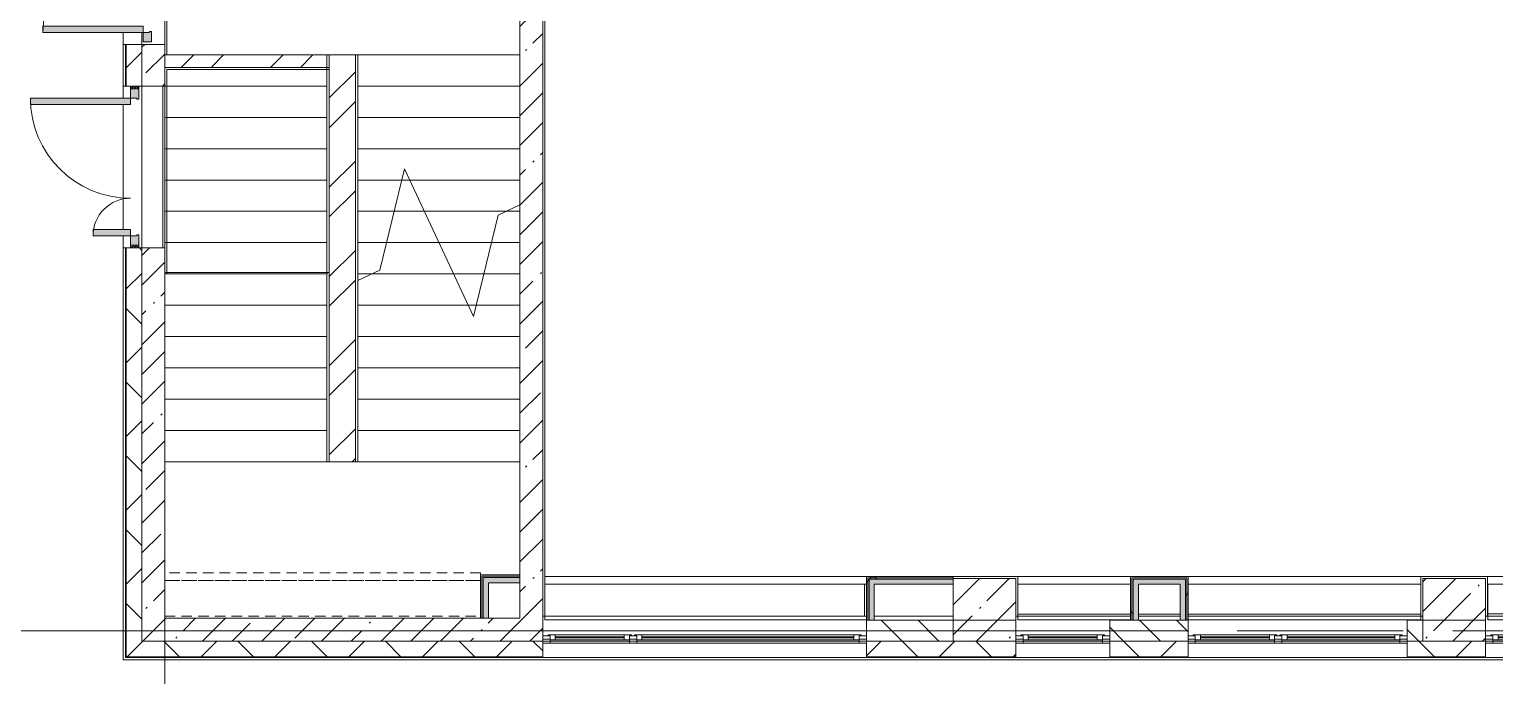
# Model space of a CAD drawing. Header units: millimetres. Extents: x 81676 to 276943, y -8553 to 29000.
# Drawn here: x 146775 to 160810, y -431 to 5765 of the extents above; entities that cross this region are included whole.
import ezdxf

# ---------------------------------------------------------------- set-up
doc = ezdxf.new("R2010")
doc.units = ezdxf.units.MM
doc.linetypes.add('200_ШТРИХ__ш1_п0_6_', pattern=[160, 100, -60])
doc.linetypes.add('Осевая', pattern=[3175, 635, -476.25, 1587.5, -476.25])
for name, color, linetype, lineweight in [('A-DETL-MBND', 7, '200_ШТРИХ__ш1_п0_6_', 9), ('A-GLAZ-2', 7, 'Continuous', 5), ('A-WALL', 7, 'Continuous', 9), ('A-WALL-6', 7, 'Continuous', 5), ('I-WALL-3', 7, 'Continuous', 5), ('S-COLS-1', 7, 'Continuous', 5), ('S-STRS-2', 7, 'Continuous', 5), ('S-STRS-MBND-1', 7, 'Continuous', 5), ('Оси', 7, 'Continuous', 9), ('Оси-2', 7, 'Осевая', 9)]:
    doc.layers.add(name, color=color, linetype=linetype, lineweight=lineweight)
for name, color, linetype, lineweight, true_color in [('A-DOOR-3', 7, 'Continuous', 5, 0xe2e2e2), ('A-DOOR-4', 7, 'Continuous', 5, 0xaaaaaa), ('A-DOOR-FRAM-3', 7, 'Continuous', 5, 0xaaaaaa), ('A-FLOR-3', 7, 'Continuous', 5, 0xaaaaaa), ('I-WALL-1', 7, 'Continuous', 5, 0xe7e7e7), ('I-WALL-2', 7, 'Continuous', 9, 0xe7e7e7)]:
    doc.layers.add(name, color=color, linetype=linetype, lineweight=lineweight, true_color=true_color)
pattern_1 = [(45, (147962.96, 0), (-353.5534, 353.5534), []), (135, (147962.96, 0), (-353.5534, -353.5534), [])]
pattern_2 = [(45, (147962.96, 0), (-285.123, 285.123), []), (45, (148248.1, 0), (-285.123, 285.123), [504.031, -100.806, 16.764, -84.042])]
pattern_3 = [(45, (147962.96, 0), (-427.684, 427.684), []), (45, (148248.1, 0), (-427.684, 427.684), [])]
pattern_4 = [(45, (147962.96, 0), (-530.33, 530.33), []), (135, (147962.96, 0), (-530.33, -530.33), [])]

# ---------------------------------------------------------------- blocks, each defined once
blk = doc.blocks.new('120_Окно_СКБ_1Ст - 120_Окно_СКБ_1Ст 900х2500_h_-22445987-1_6_3_птичка')
at = {"layer": 'A-GLAZ-2'}
for p, q in [((-450, -127), (-450, -57)), ((-450, -57), (-380, -57)), ((450, -57), (-450, -57)), ((-380, -127), (-450, -127)), ((-450, -127), (-400, -127)), ((-380, -127), (-400, -127)), ((-400, -127), (-400, -137)), ((-400, -137), (400, -137)), ((400, -137), (-400, -137)), ((-380, -57), (-380, -127)), ((380, -87), (-380, -87)), ((-380, -87), (-380, -127)), ((-330, -137), (-330, -87)), ((-330, -107), (330, -107)), ((330, -117), (-330, -117)), ((330, -137), (330, -87)), ((380, -127), (380, -57)), ((380, -57), (450, -57)), ((380, -127), (380, -87)), ((450, -127), (380, -127)), ((400, -127), (380, -127)), ((400, -127), (450, -127)), ((400, -137), (400, -127)), ((450, -57), (450, -127))]:
    blk.add_line(p, q, dxfattribs=at)
blk = doc.blocks.new('120_Окно_СКБ_2Ст - 120_Окно_СКБ_2Ст 2100х2500 _мал створка справа_-22445857-1_6_3_птичка')
at = {"layer": 'A-GLAZ-2'}
for p, q in [((-1050, -127), (-1050, -57)), ((-1050, -57), (-980, -57)), ((1050, -57), (-1050, -57)), ((-980, -127), (-1050, -127)), ((-1050, -127), (-1000, -127)), ((-980, -127), (-1000, -127)), ((-1000, -127), (-1000, -137)), ((-1000, -137), (170, -137)), ((170, -137), (-1000, -137)), ((-980, -57), (-980, -127)), ((150, -87), (-980, -87)), ((-980, -87), (-980, -127)), ((-930, -137), (-930, -87)), ((-930, -107), (100, -107)), ((100, -117), (-930, -117)), ((100, -137), (100, -87)), ((150, -127), (150, -57)), ((150, -57), (220, -57)), ((150, -127), (150, -87)), ((220, -127), (150, -127)), ((170, -127), (150, -127)), ((170, -127), (200, -127)), ((170, -137), (170, -127)), ((220, -127), (200, -127)), ((200, -127), (200, -137)), ((200, -137), (1000, -137)), ((1000, -137), (200, -137)), ((220, -57), (220, -127)), ((980, -87), (220, -87)), ((220, -87), (220, -127)), ((270, -137), (270, -87)), ((270, -107), (930, -107)), ((930, -117), (270, -117)), ((930, -137), (930, -87)), ((980, -127), (980, -57)), ((980, -57), (1050, -57)), ((980, -127), (980, -87)), ((1050, -127), (980, -127)), ((1000, -127), (980, -127)), ((1000, -127), (1050, -127)), ((1000, -137), (1000, -127)), ((1050, -57), (1050, -127))]:
    blk.add_line(p, q, dxfattribs=at)
blk = doc.blocks.new('120_Окно_СКБ_2Ст - 120_Окно_СКБ_2Ст 3100х2500 _мал_створка слева_-V61-1_6_3_птичка')
at = {"layer": 'A-GLAZ-2'}
for p, q in [((-1550, -127), (-1550, -57)), ((-1550, -57), (-1480, -57)), ((1550, -57), (-1550, -57)), ((-1480, -127), (-1550, -127)), ((-1550, -127), (-1500, -127)), ((-1480, -127), (-1500, -127)), ((-1500, -127), (-1500, -137)), ((-1500, -137), (670, -137)), ((670, -137), (-1500, -137)), ((-1480, -57), (-1480, -127)), ((650, -87), (-1480, -87)), ((-1480, -87), (-1480, -127)), ((-1430, -137), (-1430, -87)), ((-1430, -107), (600, -107)), ((600, -117), (-1430, -117)), ((600, -137), (600, -87)), ((650, -127), (650, -57)), ((650, -57), (720, -57)), ((650, -127), (650, -87)), ((720, -127), (650, -127)), ((670, -127), (650, -127)), ((670, -127), (700, -127)), ((670, -137), (670, -127)), ((720, -127), (700, -127)), ((700, -127), (700, -137)), ((700, -137), (1500, -137)), ((1500, -137), (700, -137)), ((720, -57), (720, -127)), ((1480, -87), (720, -87)), ((720, -87), (720, -127)), ((770, -137), (770, -87)), ((770, -107), (1430, -107)), ((1430, -117), (770, -117)), ((1430, -137), (1430, -87)), ((1480, -127), (1480, -57)), ((1480, -57), (1550, -57)), ((1480, -127), (1480, -87)), ((1550, -127), (1480, -127)), ((1500, -127), (1480, -127)), ((1500, -127), (1550, -127)), ((1500, -137), (1500, -127)), ((1550, -57), (1550, -127))]:
    blk.add_line(p, q, dxfattribs=at)
blk = doc.blocks.new('110_Дверь_СКБ_2Ст_Наружная - ДН-1_л__ Двухстворчатая 1350 х3200 _ЛК_ в свету с верхним остеклением 2-22796854-1_6_3_птичка')
at = {"layer": 'A-DOOR-3'}
for points in [[(-715.5, 101), (-715.5, -91), (-655.5, -91), (-655.5, 869), (-715.5, 869)], [(694.5, -79), (694.5, -91), (754.5, -91), (754.5, 419), (694.5, 419), (694.5, -12.6)]]:
    blk.add_hatch(color=256, dxfattribs=at).paths.add_polyline_path(points)
h = blk.add_hatch(color=256, dxfattribs=at)
h.paths.add_polyline_path([(-805.5, -171), (-705.5, -171), (-705.5, -151), (-715.5, -151), (-715.5, -91), (-805.5, -91)])
h.paths.add_polyline_path([(744.5, -171), (844.5, -171), (844.5, -91), (754.5, -91), (754.5, -151), (744.5, -151)])
at = {"layer": 'A-DOOR-4'}
for p, q in [((-715.5, 869), (-715.5, -91)), ((-655.5, 869), (-715.5, 869)), ((-655.5, -91), (-655.5, 869)), ((754.5, 419), (694.5, 419)), ((694.5, 419), (694.5, -91)), ((754.5, -91), (754.5, 419)), ((-715.5, -91), (-655.5, -91)), ((694.5, -91), (754.5, -91))]:
    blk.add_line(p, q, dxfattribs=at)
for centre, radius, start, end in [((-715.5, -91), 960, 0, 90), ((754.5, -91), 510, 90, 180)]:
    blk.add_arc(centre, radius, start, end, dxfattribs=at)
at = {"layer": 'A-DOOR-FRAM-3'}
for p, q in [((-715.5, -91), (-805.5, -91)), ((-805.5, -91), (-805.5, -171)), ((-715.5, -151), (-715.5, -91)), ((754.5, -91), (754.5, -151)), ((844.5, -91), (754.5, -91)), ((844.5, -171), (844.5, -91)), ((-805.5, -171), (-705.5, -171)), ((-705.5, -151), (-715.5, -151)), ((-705.5, -171), (-705.5, -151)), ((754.5, -151), (744.5, -151)), ((744.5, -151), (744.5, -171)), ((744.5, -171), (844.5, -171))]:
    blk.add_line(p, q, dxfattribs=at)
blk = doc.blocks.new('110_Дверь_СКБ_2Ст_Наружная - ДН-3_л__ Двухстворчатая 1200 х3200 из подвала EI30-23666533-1_6_3_птичка')
at = {"layer": 'A-DOOR-3'}
for points in [[(619, 989), (619, 29), (680, 29), (680, 989)], [(-640, 71), (-640, 29), (-580, 29), (-580, 389), (-640, 389), (-640, 79)]]:
    blk.add_hatch(color=256, dxfattribs=at).paths.add_polyline_path(points)
h = blk.add_hatch(color=256, dxfattribs=at)
h.paths.add_polyline_path([(-730, -51), (-630, -51), (-630, -31), (-640, -31), (-640, 29), (-730, 29)])
h.paths.add_polyline_path([(670, -51), (770, -48), (770, 29), (680, 29), (680, -31), (670, -31)])
at = {"layer": 'A-DOOR-4'}
h = blk.add_hatch(dxfattribs=at)
h.set_pattern_fill('FP_154', color=256, style=0, pattern_type=2)
h.set_pattern_definition([(135, (1526.41, 143.685), (-14.14214, -14.14214), []), (225, (1526.41, 143.685), (14.14214, -14.14214), [])])
h.paths.add_polyline_path([(770, -48), (772, -51), (795, -51), (795, 29), (770, 29), (770, -31)])
at = {"layer": 'A-DOOR-FRAM-3'}
h = blk.add_hatch(dxfattribs=at)
h.set_pattern_fill('FP_155', color=256, style=0, pattern_type=2)
h.set_pattern_definition([(45, (-596.384, 143.685), (-14.1421, 14.1421), []), (135, (-596.384, 143.685), (-14.1421, -14.1421), [])])
h.paths.add_polyline_path([(-756, 29), (-756, -51), (-730, -51), (-730, 29)])
at = {"layer": 'A-DOOR-4'}
for p, q in [((680, 989), (619, 989)), ((619, 989), (619, 29)), ((680, 29), (680, 989)), ((-640, 389), (-640, 29)), ((-580, 389), (-640, 389)), ((-580, 29), (-580, 389)), ((-640, 29), (-580, 29)), ((619, 29), (680, 29))]:
    blk.add_line(p, q, dxfattribs=at)
for centre, radius, start, end in [((680, 29), 960, 90, 180), ((-640, 29), 360, 0, 90)]:
    blk.add_arc(centre, radius, start, end, dxfattribs=at)
at = {"layer": 'A-DOOR-FRAM-3'}
for p, q in [((-730, 29), (-756, 29)), ((-756, 29), (-756, -51)), ((-640, 29), (-730, 29)), ((-730, 29), (-730, -51)), ((-730, -51), (-730, 29)), ((-640, -31), (-640, 29)), ((680, 29), (680, -31)), ((770, 29), (680, 29)), ((770, -51), (770, 29)), ((795, 29), (770, 29)), ((770, 29), (770, -51)), ((795, -51), (795, 29)), ((-756, -51), (-730, -51)), ((-730, -51), (-630, -51)), ((-630, -31), (-640, -31)), ((-630, -51), (-630, -31)), ((680, -31), (670, -31)), ((670, -31), (670, -51)), ((670, -51), (770, -51)), ((770, -51), (795, -51))]:
    blk.add_line(p, q, dxfattribs=at)
blk = doc.blocks.new('Зашивка приборов отопления18 - Зашивка приборов отопления-33281779-1_6_3_птичка')
at = {"layer": 'A-WALL-6'}
for p, q in [((12140, 520), (9910, 520)), ((12140, 445), (9910, 445)), ((9910, 445), (12140, 445)), ((12140, 445), (12140, 520)), ((12140, 105), (12140, 445)), ((9910, 105), (12140, 105))]:
    blk.add_line(p, q, dxfattribs=at)
blk = doc.blocks.new('Зашивка приборов отопления16 - Зашивка приборов отопления-33282046-1_6_3_птичка')
at = {"layer": 'A-WALL-6'}
for p, q in [((10990, 520), (9910, 520)), ((9910, 520), (9910, 445)), ((10990, 445), (9910, 445)), ((9910, 445), (9910, 105)), ((9910, 445), (10990, 445)), ((9910, 105), (10990, 105))]:
    blk.add_line(p, q, dxfattribs=at)
blk = doc.blocks.new('Зашивка приборов отопления17 - Зашивка приборов отопления-33282118-1_6_3_птичка')
at = {"layer": 'A-WALL-6'}
for p, q in [((10990, 520), (7910, 520)), ((7910, 520), (7910, 445)), ((10990, 445), (7910, 445)), ((7910, 445), (7910, 105)), ((7910, 445), (10990, 445)), ((7910, 105), (10990, 105))]:
    blk.add_line(p, q, dxfattribs=at)
blk = doc.blocks.new('Зашивка приборов отопления19 - Зашивка приборов отопления-33282289-1_6_3_птичка')
at = {"layer": 'A-WALL-6'}
for p, q in [((12140, 520), (10059, 520)), ((10059, 520), (10059, 445)), ((10059, 445), (12140, 445)), ((12140, 445), (10061, 445)), ((10061, 445), (10061, 105)), ((10061, 105), (12140, 105))]:
    blk.add_line(p, q, dxfattribs=at)
blk = doc.blocks.new('Зашивка приборов отопления45 - Зашивка приборов отопления-33465879-1_6_3_птичка')
at = {"layer": 'A-DETL-MBND'}
for p, q in [((3135, 556), (110, 556)), ((3135, 481), (110, 481)), ((110, 481), (3135, 481)), ((3135, 535), (3135, 556)), ((110, 141), (3135, 141))]:
    blk.add_line(p, q, dxfattribs=at)

msp = doc.modelspace()

# ---------------------------------------------------------------- hatches: boundary and pattern name
at = {"layer": 'A-WALL-6'}
h = msp.add_hatch(dxfattribs=at)
h.set_pattern_fill('FP_54', color=256, style=0, pattern_type=2)
h.set_pattern_definition(pattern_1)
h.paths.add_polyline_path([(147853, -100), (147853, 3670), (147703, 3670), (147703, -100)])
h.paths.add_polyline_path([(147825, 5220), (147853, 5220), (147853, 5620), (147703, 5620), (147703, 5220), (147745, 5220)])
h.paths.add_polyline_path([(147703, 7320), (147853, 7320), (147853, 8520), (147703, 8520), (147703, 7544.6)])
h.paths.add_polyline_path([(147763.6, 10820), (147853, 10820), (147853, 12220), (147703, 12220), (147703, 10820)])
h.paths.add_polyline_path([(147853, 13120), (147852.4, 15350), (147703, 15350), (147703, 13120), (147808.7, 13120)])
h = msp.add_hatch(dxfattribs=at)
h.set_pattern_fill('FP_65', color=256, style=0, pattern_type=2)
h.set_pattern_definition([(135, (147962.96, 0), (-176.7767, -176.7767), [])])
h.paths.add_polyline_path([(154793, -100), (155623, -100), (155623, 100), (154793, 100), (154793, -80)])
h.paths.add_polyline_path([(169873, -100), (169873, 100), (169573, 100), (169573, -100)])
h.paths.add_polyline_path([(175273, -100), (176272.7, -100), (176272.7, 100), (175273, 100), (175273, -80)])
h.paths.add_polyline_path([(157122.7, -100), (157873, -100), (157873, 100), (157122.7, 100), (157122.7, -80)])
h.paths.add_polyline_path([(160123, -100), (160123, 100), (159973, 100), (159973, -100)])
h.paths.add_polyline_path([(168453, -100), (168673, -100), (168673, 100), (167323, 100), (167323, -100), (167358.2, -100)])
h.paths.add_polyline_path([(174373, -100), (174373, 100), (174123, 100), (174123, -100)])
h.paths.add_polyline_path([(163573, -100), (163573, 100), (162823, 100), (162823, -100)])
h.paths.add_polyline_path([(164473, -100), (164623, -94.4), (164623, 100), (164473, 100), (164473, -80)])
h.paths.add_polyline_path([(170598, -100), (170598, 100), (170473, 100), (170473, -100)])
h.paths.add_polyline_path([(173398, -100), (173523, -100), (173523, 100), (173398, 100), (173398, -80)])
h = msp.add_hatch(dxfattribs=at)
h.set_pattern_fill('FP_54', color=256, style=0, pattern_type=2)
h.set_pattern_definition(pattern_1)
h.paths.add_polyline_path([(223656.8, -250), (223663, -250), (223663, -100), (221943, -100), (221943, -250), (223655, -250)])
h.paths.add_polyline_path([(215690.9, -250), (218623, -250), (218623, -100), (215023, -100), (215023, -250)])
h.paths.add_polyline_path([(220199, -250), (220243, -250), (220243, -100), (219523, -101.8), (219523, -250), (220043, -250)])
h.paths.add_polyline_path([(209573, -250), (209573, -100), (208873, -100), (208873, -250), (209184.6, -250)])
h.paths.add_polyline_path([(211673, -250), (212223, -250), (212223, -100), (211673, -100), (211673, -121.3)])
h.paths.add_polyline_path([(207973, -250), (207973, -100), (207223, -100), (207223, -250)])
h.paths.add_polyline_path([(205123, -250), (205123, -100), (204373, -100), (204373, -250), (204537.2, -250)])
h.paths.add_polyline_path([(213123, -250), (214123, -250), (214123, -100), (213123, -100), (213123, -118)])
h.paths.add_polyline_path([(199834.5, -250), (201273, -250), (201273, -100), (199834.5, -100), (199834.5, -150.7)])
h.paths.add_polyline_path([(197734.5, -250), (197734.5, -100), (197023, -100), (197023, -250), (197101.4, -250)])
h.paths.add_polyline_path([(196123, -250), (196123, -100), (195373, -100), (195373, -250)])
h.paths.add_polyline_path([(192273, -250), (192273, -100), (190700.5, -100), (190700.5, -250), (191524.5, -250)])
h.paths.add_polyline_path([(188600.5, -250), (188600.5, -100), (187903, -100), (187903, -250)])
h.paths.add_polyline_path([(187003, -250), (187003, -100), (185953, -100), (185953, -250), (186877.1, -250)])
h.paths.add_polyline_path([(185053, -250), (185053, -100), (183933, -100), (183933, -250), (185018.2, -250)])
h.paths.add_polyline_path([(181833, -250), (181833, -100), (180973, -100), (180973, -250)])
h.paths.add_polyline_path([(178173, -250), (178173, -100), (177172.7, -100), (177172.7, -250), (177582.4, -250)])
h.paths.add_polyline_path([(176272.7, -250), (176272.7, -100), (175273, -100), (175273, -250)])
h.paths.add_polyline_path([(169573, -250), (170598, -250), (170598, -100), (169573, -100), (169573, -226)])
h.paths.add_polyline_path([(163573, -250), (163573, -100), (162823, -100), (162823, -250)])
h.paths.add_polyline_path([(174373, -250), (174373, -100), (173398, -100), (173398, -250), (173864.5, -250)])
h.paths.add_polyline_path([(164473, -250), (165223, -250), (165223, -100), (164473, -100), (164473, -238.7)])
h.paths.add_polyline_path([(167323, -250), (168673, -250), (168673, -100), (167323, -100), (167323, -231.6)])
h.paths.add_polyline_path([(148768.6, -250), (151693, -250), (151693, -100), (147703, -100), (147703, -250), (148073, -250)])
h.paths.add_polyline_path([(155623, -250), (156222.7, -250), (156222.7, -100), (154793, -100), (154793, -250), (155275, -250)])
h.paths.add_polyline_path([(159973, -250), (160723, -248), (160723, -100), (159973, -100), (159973, -249.9)])
h.paths.add_polyline_path([(157873, -250), (157873, -100), (157122.7, -100), (157122.7, -250), (157133.9, -250)])
at = {"layer": 'I-WALL-1'}
msp.add_hatch(color=256, dxfattribs=at).paths.add_polyline_path([(154868, 445), (155623, 445), (155623, 495), (154868, 495)])
at = {"layer": 'I-WALL-2'}
for points in [[(151123, 460), (151473, 460), (151473, 510), (151123, 510), (151123, 481)], [(151123, 120), (151173, 125.5), (151173, 460), (151123, 458.7), (151123, 121.8)], [(154818, 100), (154868, 100), (154868, 495), (154818, 495), (154818, 120)], [(157397.7, 445), (157798, 445), (157798, 495), (157347.7, 495), (157347.7, 445)], [(157397.7, 100), (157397.7, 445), (157347.7, 445), (157347.7, 100)], [(157848, 100), (157848, 495), (157798, 495), (157798, 100)]]:
    msp.add_hatch(color=256, dxfattribs=at).paths.add_polyline_path(points)
at = {"layer": 'I-WALL-3'}
h = msp.add_hatch(dxfattribs=at)
h.set_pattern_fill('FP_34', color=256, style=0, pattern_type=2)
h.set_pattern_definition(pattern_2)
h.paths.add_polyline_path([(147853, -100), (148073, -100), (148073, 3670), (147853, 3670), (147853, 1795.6)])
h.paths.add_polyline_path([(147853, 5220), (148073, 5220), (148073, 5620), (147853, 5620), (147853, 5400)])
h.paths.add_polyline_path([(147853, 7320), (148073, 7320), (148073, 7900), (147853, 7900), (147853, 7544.6)])
h = msp.add_hatch(dxfattribs=at)
h.set_pattern_fill('FP_34', color=256, style=0, pattern_type=2)
h.set_pattern_definition(pattern_2)
h.paths.add_polyline_path([(151693, 120), (151693, 7900), (151473, 7900), (151473, 120), (151626.7, 120)])
h = msp.add_hatch(dxfattribs=at)
h.set_pattern_fill('FP_95', color=256, style=0, pattern_type=2)
h.set_pattern_definition(pattern_3)
h.paths.add_polyline_path([(148093, 5400), (149648, 5400), (149648, 5520), (148073, 5520), (148073, 5400)])
h = msp.add_hatch(dxfattribs=at)
h.set_pattern_fill('FP_95', color=256, style=0, pattern_type=2)
h.set_pattern_definition(pattern_3)
h.paths.add_polyline_path([(149898, 1620), (149898, 5520), (149648, 5520), (149648, 1620)])
h = msp.add_hatch(dxfattribs=at)
h.set_pattern_fill('FP_170', color=256, style=0, pattern_type=2)
h.set_pattern_definition(pattern_4)
h.paths.add_polyline_path([(154793, 100), (154805.5, 100), (154805.5, 520), (154793, 520), (154793, 120)])
h = msp.add_hatch(dxfattribs=at)
h.set_pattern_fill('FP_170', color=256, style=0, pattern_type=2)
h.set_pattern_definition(pattern_4)
h.paths.add_polyline_path([(154805.5, 507.5), (155623, 507.5), (155623, 520), (154805.5, 520)])
h = msp.add_hatch(dxfattribs=at)
h.set_pattern_fill('FP_170', color=256, style=0, pattern_type=2)
h.set_pattern_definition(pattern_4)
h.paths.add_polyline_path([(154805.5, 100), (154818, 100), (154818, 507.5), (154805.5, 507.5), (154805.5, 120)])
h = msp.add_hatch(dxfattribs=at)
h.set_pattern_fill('FP_170', color=256, style=0, pattern_type=2)
h.set_pattern_definition(pattern_4)
h.paths.add_polyline_path([(155275, 495), (155623, 500), (155623, 507.5), (154818, 507.5), (154818, 495), (154875.2, 495)])
h = msp.add_hatch(dxfattribs=at)
h.set_pattern_fill('FP_170', color=256, style=0, pattern_type=2)
h.set_pattern_definition(pattern_4)
h.paths.add_polyline_path([(157335.2, 100), (157335.2, 507.5), (157322.7, 507.5), (157322.7, 100)])
h = msp.add_hatch(dxfattribs=at)
h.set_pattern_fill('FP_170', color=256, style=0, pattern_type=2)
h.set_pattern_definition(pattern_4)
h.paths.add_polyline_path([(157347.7, 100), (157347.7, 495), (157335.2, 494.7), (157335.2, 100)])
h = msp.add_hatch(dxfattribs=at)
h.set_pattern_fill('FP_170', color=256, style=0, pattern_type=2)
h.set_pattern_definition(pattern_4)
h.paths.add_polyline_path([(157860.5, 100), (157860.5, 507.5), (157848, 507.5), (157848, 100)])
h = msp.add_hatch(dxfattribs=at)
h.set_pattern_fill('FP_170', color=256, style=0, pattern_type=2)
h.set_pattern_definition(pattern_4)
h.paths.add_polyline_path([(157873, 100), (157873, 520), (157860.5, 520), (157860.5, 100)])
h = msp.add_hatch(dxfattribs=at)
h.set_pattern_fill('FP_34', color=256, style=0, pattern_type=2)
h.set_pattern_definition(pattern_2)
h.paths.add_polyline_path([(149923, -100), (151693, -100), (151693, 120), (148073, 120), (148073, -100), (149623, -100)])
at = {"layer": 'S-COLS-1'}
h = msp.add_hatch(dxfattribs=at)
h.set_pattern_fill('FP_34', color=256, style=0, pattern_type=2)
h.set_pattern_definition(pattern_2)
h.paths.add_polyline_path([(156204.4, -100), (156223, -100), (156223, 500), (155623, 500), (155623, -100)])
h = msp.add_hatch(dxfattribs=at)
h.set_pattern_fill('FP_34', color=256, style=0, pattern_type=2)
h.set_pattern_definition(pattern_2)
h.paths.add_polyline_path([(160123, -100), (160723, -100), (160723, 500), (160123, 500), (160123, -80)])

# ---------------------------------------------------------------- linework, layer by layer
at = {"layer": 'A-FLOR-3'}
for p, q in [((148093, 7660), (148093, 5520)), ((151713, 7693), (151713, 520)), ((149898, 5520), (149923, 5520)), ((149648, 5379.5), (148093.5, 5379.5)), ((148093.5, 5379.5), (148093.5, 3435)), ((148053, 5220), (148053, 3670)), ((148073, 3435), (149648, 3435)), ((151713, 445), (151713, 140)), ((154773, 445), (151713, 445)), ((154773, 140), (154773, 445)), ((155623, 520), (156242.7, 520)), ((156242.7, 445), (156242.7, 159.9)), ((157322.7, 445), (156242.7, 445)), ((160103, 445), (157873, 445)), ((160103, 520), (160741.5, 520)), ((160103, 159.9), (160103, 445)), ((160743, 445), (160743, 140)), ((162823, 445), (160743, 445)), ((156242.7, 159.9), (157322.7, 159.9)), ((157397.7, 159.9), (157798, 159.9)), ((157873, 159.9), (160103, 159.9)), ((160743, 160.3), (162823, 160.3))]:
    msp.add_line(p, q, dxfattribs=at)
at = {"layer": 'A-WALL'}
for p, q in [((147700, 5620), (147700, 5220)), ((147703, 5620), (147703, 5220)), ((147853, 5220), (147853, 5620)), ((148073, 5520), (148073, 5400)), ((149648, 5400), (149648, 5520)), ((147700, 3670), (147700, -253)), ((147703, 3670), (147703, -250)), ((147853, -100), (147853, 3670)), ((151110.5, 522.5), (151473, 522.5)), ((151110.5, 120), (151110.5, 522.5)), ((151123, 510), (151473, 510)), ((151123, 120), (151123, 510)), ((151473, 460), (151473, 535)), ((154805.5, 100), (154805.5, 507.5)), ((155623, 507.5), (154805.5, 507.5)), ((154818, 100), (154818, 495)), ((155623, 495), (154818, 495)), ((157335.2, 507.5), (157860.5, 507.5)), ((157335.2, 100), (157335.2, 507.5)), ((157347.7, 495), (157848, 495)), ((157347.7, 100), (157347.7, 495)), ((157848, 495), (157848, 100)), ((157860.5, 507.5), (157860.5, 100)), ((151098, 120), (151173, 120)), ((156222.7, -100), (154793, -100)), ((157873, -100), (157122.7, -100)), ((160723, -100), (159973, -100)), ((147700, -253), (151693, -253)), ((147703, -250), (151693, -250)), ((154793, -250), (156222.7, -250)), ((154793, -253), (156222.7, -253)), ((157122.7, -250), (157873, -250)), ((157122.7, -253), (157873, -253)), ((159973, -250), (160723, -250)), ((159973, -253), (160723, -253))]:
    msp.add_line(p, q, dxfattribs=at)
at = {"layer": 'A-WALL-6'}
for p, q in [((147673, 5105), (147673, 5735)), ((147853, 5620), (147673, 5620)), ((147695, 5620), (147695, 5220)), ((147853, 5735), (147853, 5620)), ((147673, 5220), (147745, 5220)), ((147825, 5220), (147853, 5220)), ((147853, 5220), (147853, 3670)), ((147673, 3845), (147673, 5045)), ((147673, -280), (147673, 3785)), ((147745, 3670), (147673, 3670)), ((147695, 3670), (147695, -258)), ((147853, 3670), (147825, 3670)), ((154793, 100), (154793, -258)), ((156222.7, 100), (154868, 100)), ((156222.7, -258), (156222.7, 100)), ((157798, 100), (157122.7, 100)), ((157122.7, 100), (157122.7, -258)), ((157873, -258), (157873, 100)), ((160723, 100), (159973, 100)), ((159973, 100), (159973, -258)), ((160723, -258), (160723, 100)), ((154793, -100), (151693, -100)), ((151693, -258), (151693, -100)), ((156223, -100), (157122.7, -100)), ((157873, -100), (159973, -100)), ((160723, -100), (162823, -100)), ((220243, -280), (147673, -280)), ((160723, -258), (147695, -258)), ((160723, -258), (169573, -258))]:
    msp.add_line(p, q, dxfattribs=at)
at = {"layer": 'I-WALL-3'}
for p, q in [((151693, -100), (151693, 7900)), ((148073, 7680), (148073, 5520)), ((151473, 7680), (151473, 535)), ((147853, 5620), (147853, 5735)), ((148073, 5620), (147853, 5620)), ((149898, 5520), (148073, 5520)), ((149898, 1620), (149898, 5520)), ((148073, 120), (148073, 5400)), ((148073, 5400), (149648, 5400)), ((149648, 5400), (149648, 1620)), ((147853, 5220), (148073, 5220)), ((147853, 3670), (147853, 5220)), ((148073, 3670), (147853, 3670)), ((149648, 1620), (149898, 1620)), ((151473, 535), (151098, 535)), ((151098, 535), (151098, 120)), ((151173, 460), (151473, 460)), ((151173, 120), (151173, 460)), ((151473, 460), (151473, 120)), ((154793, 520), (154793, 100)), ((155623, 520), (154793, 520)), ((154868, 100), (154868, 445)), ((154868, 445), (155623, 445)), ((155623, 445), (155623, 520)), ((157873, 520), (157322.7, 520)), ((157322.7, 520), (157322.7, 100)), ((157397.7, 445), (157798, 445)), ((157397.7, 100), (157397.7, 445)), ((157798, 445), (157798, 100)), ((157873, 100), (157873, 520)), ((151098, 120), (148073, 120)), ((151473, 120), (151173, 120)), ((151693, 140), (154793, 140)), ((154793, 100), (154868, 100)), ((154868, 140), (155623, 140)), ((156223, 140), (157322.7, 140)), ((157397.7, 140), (157798, 140)), ((157798, 100), (157873, 100)), ((157873, 140), (160123, 140)), ((160723, 140), (162823, 140)), ((147853, -100), (151693, -100)), ((151763, -80), (151693, -80)), ((152593, -80), (152523, -80)), ((154793, -80), (154723, -80)), ((156292.7, -80), (156223, -80)), ((157122.7, -80), (157052.7, -80)), ((157943, -80), (157873, -80)), ((158773, -80), (158703, -80)), ((159973, -80), (159903, -80)), ((160793, -80), (160723, -80))]:
    msp.add_line(p, q, dxfattribs=at)
at = {"layer": 'S-COLS-1'}
for p, q in [((156223, 500), (155623, 500)), ((155623, 500), (155623, -100)), ((156223, -100), (156223, 500)), ((160723, 500), (160123, 500)), ((160123, 500), (160123, -100)), ((160723, -100), (160723, 500)), ((155623, -100), (156223, -100)), ((160123, -100), (160723, -100))]:
    msp.add_line(p, q, dxfattribs=at)
at = {"layer": 'S-STRS-2'}
for p, q in [((151473, 5520), (149923, 5520)), ((149923, 5520), (149923, 5220)), ((151473, 5520), (149923, 5520)), ((149923, 5220), (149923, 4920)), ((151473, 5220), (149923, 5220)), ((151473, 5220), (149923, 5220)), ((149923, 4920), (149923, 4620)), ((151473, 4920), (149923, 4920)), ((151473, 4920), (149923, 4920)), ((149923, 4620), (149923, 4320)), ((151473, 4620), (149923, 4620)), ((151473, 4620), (149923, 4620)), ((149923, 4320), (149923, 4020)), ((150341.5, 4320), (149923, 4320)), ((150341.5, 4320), (149923, 4320)), ((150418.2, 4320), (150341.5, 4320)), ((150418.2, 4320), (150341.5, 4320)), ((151473, 4320), (150418.2, 4320)), ((151473, 4320), (150418.2, 4320)), ((149923, 4020), (149923, 3720)), ((150268.6, 4020), (149923, 4020)), ((150268.6, 4020), (149923, 4020)), ((150558.1, 4020), (150268.6, 4020)), ((150558.1, 4020), (150268.6, 4020)), ((151341.3, 4020), (150558.1, 4020)), ((151341.3, 4020), (150558.1, 4020)), ((151473, 4020), (151341.3, 4020)), ((151473, 4020), (151341.3, 4020)), ((149923, 3720), (149923, 3420)), ((150195.7, 3720), (149923, 3720)), ((150195.7, 3720), (149923, 3720)), ((150698, 3720), (150195.7, 3720)), ((150698, 3720), (150195.7, 3720)), ((151200.2, 3720), (150698, 3720)), ((151200.2, 3720), (150698, 3720)), ((151473, 3720), (151200.2, 3720)), ((151473, 3720), (151200.2, 3720)), ((148073, 3420), (149623, 3420)), ((148073, 3420), (149623, 3420)), ((148094, 3435), (148094, 3420)), ((149623, 3420), (149627, 3420)), ((149623, 3120), (149623, 3420)), ((149627, 3420), (149627, 3435)), ((149923, 3420), (149923, 3358.6)), ((150054.6, 3420), (149923, 3420)), ((150054.6, 3420), (149923, 3420)), ((150837.9, 3420), (150054.6, 3420)), ((150837.9, 3420), (150054.6, 3420)), ((151127.3, 3420), (150837.9, 3420)), ((151127.3, 3420), (150837.9, 3420)), ((151473, 3420), (151127.3, 3420)), ((151473, 3420), (151127.3, 3420)), ((149923, 3358.6), (149923, 3120)), ((148073, 3120), (149623, 3120)), ((148073, 3120), (149623, 3120)), ((149623, 2820), (149623, 3120)), ((149923, 3120), (149923, 2820)), ((150977.7, 3120), (149923, 3120)), ((150977.7, 3120), (149923, 3120)), ((151054.4, 3120), (150977.7, 3120)), ((151054.4, 3120), (150977.7, 3120)), ((151473, 3120), (151054.4, 3120)), ((151473, 3120), (151054.4, 3120)), ((148073, 2820), (149623, 2820)), ((148073, 2820), (149623, 2820)), ((149623, 2520), (149623, 2820)), ((149923, 2820), (149923, 2520)), ((151473, 2820), (149923, 2820)), ((151473, 2820), (149923, 2820)), ((148073, 2520), (149623, 2520)), ((148073, 2520), (149623, 2520)), ((149623, 2220), (149623, 2520)), ((149923, 2520), (149923, 2220)), ((151473, 2520), (149923, 2520)), ((151473, 2520), (149923, 2520)), ((148073, 2220), (149623, 2220)), ((148073, 2220), (149623, 2220)), ((149623, 1920), (149623, 2220)), ((149923, 2220), (149923, 1920)), ((151473, 2220), (149923, 2220)), ((151473, 2220), (149923, 2220)), ((148073, 1920), (149623, 1920)), ((148073, 1920), (149623, 1920)), ((149623, 1620), (149623, 1920)), ((149923, 1920), (149923, 1620)), ((151473, 1920), (149923, 1920)), ((151473, 1920), (149923, 1920)), ((148073, 1620), (149623, 1620)), ((148073, 1620), (149623, 1620)), ((149648, 1620), (149623, 1620)), ((149923, 1620), (149898, 1620)), ((151473, 1620), (149923, 1620)), ((151473, 1620), (149923, 1620))]:
    msp.add_line(p, q, dxfattribs=at)
at = {"layer": 'S-STRS-MBND-1'}
for p, q in [((148073, 5520), (149623, 5520)), ((148073, 1620), (148073, 5520)), ((149623, 1620), (149623, 5520)), ((148073, 5220), (149623, 5220)), ((148073, 5220), (149623, 5220)), ((148073, 4920), (149623, 4920)), ((148073, 4920), (149623, 4920)), ((148073, 4620), (149623, 4620)), ((148073, 4620), (149623, 4620)), ((150131.5, 3455.9), (150367.8, 4428.1)), ((150367.8, 4428.1), (151028.1, 3011.9)), ((148073, 4320), (149623, 4320)), ((148073, 4320), (149623, 4320)), ((150418.2, 4320), (150341.5, 4320)), ((150418.2, 4320), (150341.5, 4320)), ((151264.4, 3984.1), (151473, 4081.4)), ((148073, 4020), (149623, 4020)), ((148073, 4020), (149623, 4020)), ((150558.1, 4020), (150268.6, 4020)), ((150558.1, 4020), (150268.6, 4020)), ((151028.1, 3011.9), (151264.4, 3984.1)), ((151473, 4020), (151341.3, 4020)), ((151473, 4020), (151341.3, 4020)), ((148073, 3720), (149623, 3720)), ((148073, 3720), (149623, 3720)), ((150698, 3720), (150195.7, 3720)), ((150698, 3720), (150195.7, 3720)), ((151473, 3720), (151200.2, 3720)), ((151473, 3720), (151200.2, 3720)), ((148073, 3420), (149623, 3420)), ((148073, 3420), (149623, 3420)), ((149923, 3358.6), (150131.5, 3455.9)), ((150837.9, 3420), (150054.6, 3420)), ((150837.9, 3420), (150054.6, 3420)), ((151473, 3420), (151127.3, 3420)), ((151473, 3420), (151127.3, 3420)), ((151473, 3420), (151473, 1620)), ((149923, 3358.6), (149923, 1620)), ((148073, 3120), (149623, 3120)), ((148073, 3120), (149623, 3120)), ((150977.7, 3120), (149923, 3120)), ((150977.7, 3120), (149923, 3120)), ((151473, 3120), (151054.4, 3120)), ((151473, 3120), (151054.4, 3120)), ((148073, 2820), (149623, 2820)), ((148073, 2820), (149623, 2820)), ((151473, 2820), (149923, 2820)), ((151473, 2820), (149923, 2820)), ((148073, 2520), (149623, 2520)), ((148073, 2520), (149623, 2520)), ((151473, 2520), (149923, 2520)), ((151473, 2520), (149923, 2520)), ((148073, 2220), (149623, 2220)), ((148073, 2220), (149623, 2220)), ((151473, 2220), (149923, 2220)), ((151473, 2220), (149923, 2220)), ((148073, 1920), (149623, 1920)), ((148073, 1920), (149623, 1920)), ((151473, 1920), (149923, 1920)), ((151473, 1920), (149923, 1920)), ((148073, 1620), (148073, 120)), ((148073, 1620), (149623, 1620)), ((148073, 1620), (149623, 1620)), ((149923, 1620), (149623, 1620)), ((151473, 1620), (149923, 1620)), ((151473, 1620), (149923, 1620)), ((151473, 120), (151473, 1620)), ((148073, 120), (151473, 120))]:
    msp.add_line(p, q, dxfattribs=at)
at = {"layer": 'Оси'}
for p, q in [((148073, 5439), (148073, 15380)), ((148073, -4552.8), (148073, 5388.2)), ((144734.2, 0), (157234.2, 0))]:
    msp.add_line(p, q, dxfattribs=at)
at = {"layer": 'Оси-2'}
for p, q in [((148073, 5388.2), (148073, 5439)), ((157234.2, 0), (174223, 0))]:
    msp.add_line(p, q, dxfattribs=at)

# ---------------------------------------------------------------- block references
at = {"layer": 'A-DETL-MBND'}
msp.add_blockref('Зашивка приборов отопления45 - Зашивка приборов отопления-33465879-1_6_3_птичка', (147963, 0), dxfattribs=at)
at = {"layer": 'A-DOOR-4', "rotation": 89.99999999999991}
for name, p in [('110_Дверь_СКБ_2Ст_Наружная - ДН-1_л__ Двухстворчатая 1350 х3200 _ЛК_ в свету с верхним остеклением 2-22796854-1_6_3_птичка', (147774, 6450.5)), ('110_Дверь_СКБ_2Ст_Наружная - ДН-3_л__ Двухстворчатая 1200 х3200 из подвала EI30-23666533-1_6_3_птичка', (147774, 4425.5))]:
    msp.add_blockref(name, p, dxfattribs=at)
at = {"layer": 'A-GLAZ-2', "rotation": 180}
for name, p in [('120_Окно_СКБ_2Ст - 120_Окно_СКБ_2Ст 3100х2500 _мал_створка слева_-V61-1_6_3_птичка', (153243, -175)), ('120_Окно_СКБ_1Ст - 120_Окно_СКБ_1Ст 900х2500_h_-22445987-1_6_3_птичка', (156672.7, -175)), ('120_Окно_СКБ_2Ст - 120_Окно_СКБ_2Ст 2100х2500 _мал створка справа_-22445857-1_6_3_птичка', (158923, -175)), ('120_Окно_СКБ_2Ст - 120_Окно_СКБ_2Ст 2100х2500 _мал створка справа_-22445857-1_6_3_птичка', (161773, -175))]:
    msp.add_blockref(name, p, dxfattribs=at)
at = {"layer": 'A-WALL-6'}
for name, p in [('Зашивка приборов отопления17 - Зашивка приборов отопления-33282118-1_6_3_птичка', (143803, 0)), ('Зашивка приборов отопления16 - Зашивка приборов отопления-33282046-1_6_3_птичка', (146332.7, 0)), ('Зашивка приборов отопления18 - Зашивка приборов отопления-33281779-1_6_3_птичка', (147963, 0)), ('Зашивка приборов отопления19 - Зашивка приборов отопления-33282289-1_6_3_птичка', (150683, 0))]:
    msp.add_blockref(name, p, dxfattribs=at)

doc.saveas('drawing.dxf')
